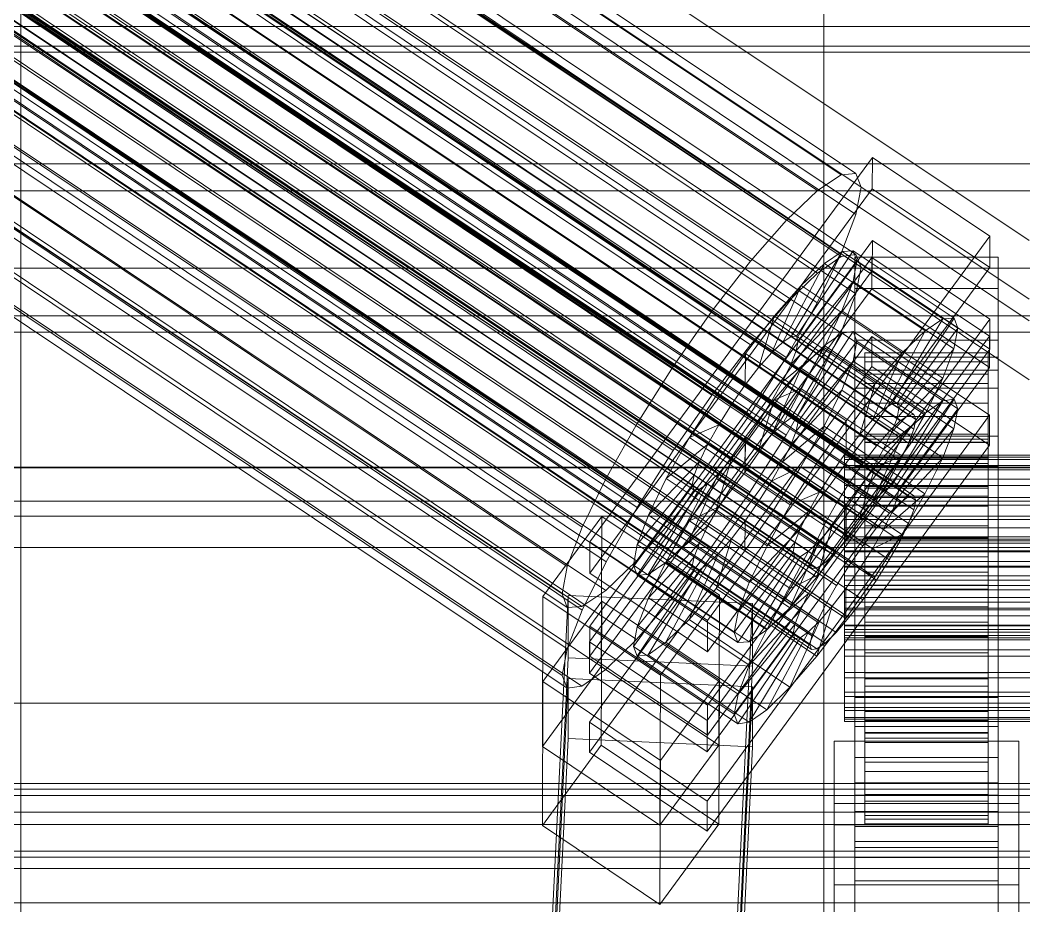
# Model space of a CAD drawing. Header units: millimetres. Extents: x -1970 to 34302, y -65268 to 6837.
# Drawn here: x -228.4 to -130.5, y -33019.7 to -32933.4 of the extents above; entities that cross this region are included whole.
import ezdxf

# ---------------------------------------------------------------- set-up
doc = ezdxf.new("R2010")
doc.units = ezdxf.units.MM
for name, color, linetype, lineweight in [('frontal_adapter-mix', 7, 'Continuous', 0), ('frontal_C01', 7, 'Continuous', 0), ('frontal_C01-mix', 7, 'Continuous', 0), ('frontal_C02', 7, 'Continuous', 0), ('frontal_mezcladora', 7, 'Continuous', 0)]:
    doc.layers.add(name, color=color, linetype=linetype, lineweight=lineweight)

msp = doc.modelspace()

# ---------------------------------------------------------------- linework, layer by layer
at = {"layer": 'frontal_adapter-mix'}
for q in [(-150, -33050), (150, -33000)]:
    msp.add_line((-150, -33000), q, dxfattribs=at)
at = {"layer": 'frontal_C01'}
for p, q in [((-331.181, -32825.398), (-146.872, -32948.396)), ((-332.629, -32825.513), (-148.32, -32948.511)), ((-334.938, -32827.06), (-150.629, -32950.058)), ((-330.692, -32826.724), (-146.383, -32949.722)), ((-355.53, -32829.248), (-141.731, -32971.926)), ((-355.017, -32829.207), (-141.218, -32971.885)), ((-331.197, -32829.4), (-146.887, -32952.398)), ((-356.348, -32829.796), (-142.549, -32972.474)), ((-354.844, -32829.677), (-141.045, -32972.355)), ((-337.95, -32829.935), (-153.641, -32952.933)), ((-357.415, -32830.815), (-143.617, -32973.493)), ((-355.022, -32830.625), (-141.224, -32973.303)), ((-358.659, -32832.235), (-144.861, -32974.912)), ((-355.541, -32831.987), (-141.742, -32974.665)), ((-332.659, -32833.244), (-148.35, -32956.242)), ((-146.196, -32976.636), (-359.995, -32833.958)), ((-356.363, -32833.67), (-142.565, -32976.348)), ((-341.461, -32833.942), (-157.152, -32956.94)), ((-361.332, -32835.869), (-147.533, -32978.547)), ((-357.434, -32835.56), (-143.635, -32978.238)), ((-362.578, -32837.836), (-148.779, -32980.514)), ((-358.68, -32837.527), (-144.881, -32980.205)), ((-334.981, -32837.994), (-150.672, -32960.992)), ((-160.922, -32961.805), (-345.231, -32838.806)), ((-363.648, -32839.725), (-149.85, -32982.403)), ((-360.017, -32839.437), (-146.218, -32982.115)), ((-361.352, -32841.161), (-147.554, -32983.839)), ((-364.471, -32841.408), (-150.672, -32984.086)), ((-364.989, -32842.77), (-151.191, -32985.448)), ((-362.596, -32842.58), (-148.798, -32985.258)), ((-365.168, -32843.718), (-151.369, -32986.396)), ((-363.664, -32843.599), (-149.865, -32986.277)), ((-338.003, -32843.326), (-153.694, -32966.324)), ((-364.995, -32844.188), (-151.196, -32986.866)), ((-364.482, -32844.148), (-150.683, -32986.825)), ((-349.002, -32844.198), (-164.693, -32967.196)), ((-341.52, -32848.877), (-157.211, -32971.875)), ((-352.519, -32849.749), (-168.21, -32972.747)), ((-345.291, -32854.269), (-160.982, -32977.267)), ((-355.541, -32855.081), (-171.232, -32978.08)), ((-349.061, -32859.134), (-164.752, -32982.132)), ((-357.863, -32859.831), (-173.554, -32982.83)), ((-359.326, -32863.675), (-175.016, -32986.674)), ((-352.572, -32863.14), (-168.263, -32986.138)), ((-359.83, -32866.352), (-175.521, -32989.35)), ((-355.584, -32866.015), (-171.275, -32989.013)), ((-357.893, -32867.563), (-173.584, -32990.561)), ((-359.341, -32867.677), (-175.032, -32990.675)), ((-130, -32954.92), (-228.298, -32889.321)), ((-228.298, -32889.321), (-228.298, -33070.972)), ((-228.298, -33076.691), (-228.298, -32895.04)), ((-228.298, -32895.04), (-130, -32960.639)), ((-425, -32934.055), (425, -32934.055)), ((-172.809, -32984.286), (-145.277, -32946.842)), ((-145.289, -32949.886), (-145.277, -32946.842)), ((-145.277, -32946.842), (-133.809, -32954.495)), ((-150.629, -32950.058), (-148.32, -32948.511)), ((-148.32, -32948.511), (-146.872, -32948.396)), ((-146.872, -32948.396), (-146.383, -32949.722)), ((-146.383, -32949.722), (-146.887, -32952.398)), ((450, -32950.066), (-450, -32950.066)), ((-145.289, -32949.886), (-172.821, -32987.329)), ((-153.641, -32952.933), (-150.629, -32950.058)), ((-133.821, -32957.539), (-145.289, -32949.886)), ((-146.887, -32952.398), (-148.35, -32956.242)), ((-157.152, -32956.94), (-153.641, -32952.933)), ((-133.809, -32954.495), (-161.341, -32991.939)), ((-133.809, -32954.495), (-133.821, -32957.539)), ((-172.847, -32994.026), (-145.315, -32956.582)), ((-153.199, -32964.273), (-148.226, -32955.995)), ((-152.686, -32964.232), (-147.143, -32955.909)), ((-148.35, -32956.242), (-150.672, -32960.992)), ((-148.226, -32955.995), (-149.953, -32957.153)), ((-147.143, -32955.909), (-148.226, -32955.995)), ((-148.226, -32955.995), (-138.396, -32962.555)), ((-147.143, -32955.909), (-137.313, -32962.469)), ((-146.777, -32956.901), (-147.143, -32955.909)), ((-147, -32959.577), (-147, -32956.533)), ((-147, -32956.533), (-133, -32956.533)), ((-147, -33002.256), (-147, -32956.533)), ((-145.327, -32959.626), (-145.315, -32956.582)), ((-145.315, -32956.582), (-133.847, -32964.235)), ((-133, -32956.533), (-133, -32959.577)), ((-133, -32956.533), (-133, -33002.256)), ((-161.353, -32994.983), (-133.821, -32957.539)), ((-160.922, -32961.805), (-157.152, -32956.94)), ((-154.017, -32964.821), (-149.953, -32957.153)), ((-152.513, -32964.702), (-146.777, -32956.901)), ((-149.953, -32957.153), (-152.207, -32959.303)), ((-149.953, -32957.153), (-140.123, -32963.713)), ((-147.155, -32958.903), (-146.777, -32956.901)), ((-146.777, -32956.901), (-136.948, -32963.461)), ((-155.085, -32965.84), (-152.207, -32959.303)), ((-152.207, -32959.303), (-154.833, -32962.3)), ((-152.692, -32965.65), (-147.155, -32958.903)), ((-152.207, -32959.303), (-142.377, -32965.863)), ((-148.249, -32961.778), (-147.155, -32958.903)), ((-147.155, -32958.903), (-137.325, -32965.463)), ((-133, -32959.577), (-147, -32959.577)), ((-147, -32959.577), (-147, -33005.299)), ((-133, -33005.299), (-133, -32959.577)), ((-145.327, -32959.626), (-172.859, -32997.07)), ((-133.859, -32967.279), (-145.327, -32959.626)), ((-150.672, -32960.992), (-153.694, -32966.324)), ((-450, -32962.241), (450, -32962.241)), ((-164.693, -32967.196), (-160.922, -32961.805)), ((-154.833, -32962.3), (-157.653, -32965.939)), ((-156.329, -32967.259), (-154.833, -32962.3)), ((-154.833, -32962.3), (-145.003, -32968.86)), ((-153.21, -32967.012), (-148.249, -32961.778)), ((-149.985, -32965.331), (-148.249, -32961.778)), ((-148.249, -32961.778), (-138.419, -32968.338)), ((-137.313, -32962.469), (-142.856, -32970.792)), ((-138.396, -32962.555), (-137.313, -32962.469)), ((-137.313, -32962.469), (-136.948, -32963.461)), ((-138.396, -32962.555), (-143.369, -32970.832)), ((-136.948, -32963.461), (-142.683, -32971.262)), ((-140.123, -32963.713), (-138.396, -32962.555)), ((-136.948, -32963.461), (-137.325, -32965.463)), ((-133.847, -32964.235), (-161.379, -33001.679)), ((-154.017, -32964.821), (-153.199, -32964.273)), ((-153.199, -32964.273), (-152.686, -32964.232)), ((-143.369, -32970.832), (-153.199, -32964.273)), ((-142.856, -32970.792), (-152.686, -32964.232)), ((-152.686, -32964.232), (-152.513, -32964.702)), ((-140.123, -32963.713), (-144.188, -32971.381)), ((-142.377, -32965.863), (-140.123, -32963.713)), ((-133.847, -32964.235), (-133.859, -32967.279)), ((-155.085, -32965.84), (-154.017, -32964.821)), ((-154.033, -32968.695), (-149.985, -32965.331)), ((-144.188, -32971.381), (-154.017, -32964.821)), ((-152.513, -32964.702), (-152.692, -32965.65)), ((-142.683, -32971.262), (-152.513, -32964.702)), ((-152.246, -32969.32), (-149.985, -32965.331)), ((-149.985, -32965.331), (-140.156, -32971.891)), ((-157.653, -32965.939), (-160.474, -32969.972)), ((-157.653, -32965.939), (-157.665, -32968.983)), ((-147.823, -32972.499), (-157.653, -32965.939)), ((-153.694, -32966.324), (-157.211, -32971.875)), ((-156.329, -32967.259), (-155.085, -32965.84)), ((-145.255, -32972.4), (-155.085, -32965.84)), ((-152.692, -32965.65), (-153.21, -32967.012)), ((-142.862, -32972.21), (-152.692, -32965.65)), ((-147, -32969.317), (-147, -32966.273)), ((-147, -32966.273), (-133, -32966.273)), ((-147, -33011.996), (-147, -32966.273)), ((-146, -32975.844), (-146, -32965.855)), ((-146, -32965.855), (-146, -32966.268)), ((-146, -32965.855), (-134, -32965.855)), ((-146, -32966.735), (-146, -32965.855)), ((-146, -32976.04), (-146, -32966.268)), ((-146, -32966.268), (-146, -32967.947)), ((-146, -32966.268), (-134, -32966.268)), ((-142.377, -32965.863), (-145.255, -32972.4)), ((-145.003, -32968.86), (-142.377, -32965.863)), ((-137.325, -32965.463), (-142.862, -32972.21)), ((-137.325, -32965.463), (-138.419, -32968.338)), ((-134, -32966.268), (-134, -32965.855)), ((-134, -32965.855), (-134, -32975.844)), ((-134, -32965.855), (-134, -32966.735)), ((-134, -32967.947), (-134, -32966.268)), ((-134, -32966.268), (-134, -32976.04)), ((-133, -32966.273), (-133, -32969.317)), ((-133, -32966.273), (-133, -33011.996)), ((-168.21, -32972.747), (-164.693, -32967.196)), ((-161.391, -33004.723), (-133.859, -32967.279)), ((-157.665, -32968.983), (-156.329, -32967.259)), ((-146.499, -32973.819), (-156.329, -32967.259)), ((-153.21, -32967.012), (-154.033, -32968.695)), ((-143.38, -32973.572), (-153.21, -32967.012)), ((-146, -32976.261), (-146, -32966.735)), ((-146, -32966.735), (-134, -32966.735)), ((-146, -32968.849), (-146, -32966.735)), ((-134, -32966.735), (-134, -32976.261)), ((-134, -32966.735), (-134, -32968.849)), ((-146, -32976.835), (-146, -32967.947)), ((-146, -32967.947), (-146, -32970.776)), ((-146, -32967.947), (-134, -32967.947)), ((-138.419, -32968.338), (-143.38, -32973.572)), ((-138.419, -32968.338), (-140.156, -32971.891)), ((-134, -32970.776), (-134, -32967.947)), ((-134, -32967.947), (-134, -32976.835)), ((-159.001, -32970.893), (-157.665, -32968.983)), ((-157.665, -32968.983), (-147.835, -32975.543)), ((-154.033, -32968.695), (-155.103, -32970.584)), ((-155.103, -32970.584), (-152.246, -32969.32)), ((-154.877, -32973.472), (-152.246, -32969.32)), ((-144.203, -32975.255), (-154.033, -32968.695)), ((-152.246, -32969.32), (-142.416, -32975.88)), ((-147.823, -32972.499), (-145.003, -32968.86)), ((-133, -32969.317), (-147, -32969.317)), ((-147, -32969.317), (-147, -33015.039)), ((-145.003, -32968.86), (-146.499, -32973.819)), ((-146, -32977.262), (-146, -32968.849)), ((-146, -32968.849), (-134, -32968.849)), ((-146, -32972.052), (-146, -32968.849)), ((-134, -32968.849), (-134, -32977.262)), ((-134, -32968.849), (-134, -32972.052)), ((-133, -33015.039), (-133, -32969.317)), ((-160.474, -32969.972), (-163.105, -32974.125)), ((-159.001, -32970.893), (-160.474, -32969.972)), ((-160.474, -32969.972), (-150.644, -32976.532)), ((-160.247, -32972.86), (-159.001, -32970.893)), ((-149.171, -32977.453), (-159.001, -32970.893)), ((-155.103, -32970.584), (-156.35, -32972.551)), ((-145.274, -32977.144), (-155.103, -32970.584)), ((-146, -32978.175), (-146, -32970.776)), ((-146, -32970.776), (-146, -32974.563)), ((-146, -32970.776), (-134, -32970.776)), ((-143.369, -32970.832), (-144.188, -32971.381)), ((-142.856, -32970.792), (-143.369, -32970.832)), ((-142.862, -32972.21), (-142.683, -32971.262)), ((-142.683, -32971.262), (-142.856, -32970.792)), ((-134, -32974.563), (-134, -32970.776)), ((-134, -32970.776), (-134, -32978.175)), ((-157.211, -32971.875), (-160.982, -32977.267)), ((-146, -32978.779), (-146, -32972.052)), ((-146, -32972.052), (-134, -32972.052)), ((-146, -32976.125), (-146, -32972.052)), ((-144.188, -32971.381), (-145.255, -32972.4)), ((-140.156, -32971.891), (-144.203, -32975.255)), ((-143.38, -32973.572), (-142.862, -32972.21)), ((-142.549, -32972.474), (-141.731, -32971.926)), ((-140.156, -32971.891), (-142.416, -32975.88)), ((-141.731, -32971.926), (-141.218, -32971.885)), ((-141.218, -32971.885), (-141.045, -32972.355)), ((-134, -32972.052), (-134, -32978.779)), ((-134, -32972.052), (-134, -32976.125)), ((-171.232, -32978.08), (-168.21, -32972.747)), ((-160.247, -32972.86), (-163.105, -32974.125)), ((-161.318, -32974.75), (-160.247, -32972.86)), ((-150.417, -32979.42), (-160.247, -32972.86)), ((-156.35, -32972.551), (-157.686, -32974.462)), ((-156.35, -32972.551), (-154.877, -32973.472)), ((-146.52, -32979.111), (-156.35, -32972.551)), ((-150.644, -32976.532), (-147.823, -32972.499)), ((-147.835, -32975.543), (-147.823, -32972.499)), ((-145.255, -32972.4), (-146.499, -32973.819)), ((-143.617, -32973.493), (-142.549, -32972.474)), ((-141.045, -32972.355), (-141.224, -32973.303)), ((-163.105, -32974.125), (-165.365, -32978.113)), ((-163.105, -32974.125), (-153.275, -32980.685)), ((-157.698, -32977.505), (-154.877, -32973.472)), ((-154.877, -32973.472), (-145.047, -32980.032)), ((-146.499, -32973.819), (-147.835, -32975.543)), ((-144.861, -32974.912), (-143.617, -32973.493)), ((-144.203, -32975.255), (-143.38, -32973.572)), ((-141.224, -32973.303), (-141.742, -32974.665)), ((-161.318, -32974.75), (-165.365, -32978.113)), ((-162.14, -32976.433), (-161.318, -32974.75)), ((-151.488, -32981.31), (-161.318, -32974.75)), ((-157.686, -32974.462), (-159.022, -32976.185)), ((-157.686, -32974.462), (-157.698, -32977.505)), ((-147.856, -32981.022), (-157.686, -32974.462)), ((-146.196, -32976.636), (-144.861, -32974.912)), ((-146, -32979.969), (-146, -32974.563)), ((-146, -32974.563), (-146, -32979.051)), ((-146, -32974.563), (-134, -32974.563)), ((-141.742, -32974.665), (-142.565, -32976.348)), ((-134, -32979.051), (-134, -32974.563)), ((-134, -32974.563), (-134, -32979.969)), ((-159.022, -32976.185), (-160.518, -32981.145)), ((-159.022, -32976.185), (-160.266, -32977.605)), ((-149.192, -32982.745), (-159.022, -32976.185)), ((-147.835, -32975.543), (-149.171, -32977.453)), ((-148, -32976.261), (-148, -32975.844)), ((-148, -32975.844), (-148, -32976.04)), ((-148, -32975.844), (148, -32975.844)), ((-148, -32976.04), (-148, -32976.835)), ((-148, -32976.04), (148, -32976.04)), ((-146, -32976.04), (-146, -32975.844)), ((-134, -32975.844), (-146, -32975.844)), ((-146, -32975.844), (-146, -32976.261)), ((-146, -32976.835), (-146, -32976.04)), ((-134, -32976.04), (-146, -32976.04)), ((-146, -32980.709), (-146, -32976.125)), ((-146, -32976.125), (-134, -32976.125)), ((-146, -32980.793), (-146, -32976.125)), ((-145.274, -32977.144), (-144.203, -32975.255)), ((-142.416, -32975.88), (-145.274, -32977.144)), ((-142.416, -32975.88), (-145.047, -32980.032)), ((-134, -32975.844), (-134, -32976.04)), ((-134, -32976.261), (-134, -32975.844)), ((-134, -32976.04), (-134, -32976.835)), ((-134, -32976.125), (-134, -32980.709)), ((-134, -32976.125), (-134, -32980.793)), ((-162.14, -32976.433), (-167.102, -32981.667)), ((-162.659, -32977.795), (-162.14, -32976.433)), ((-152.311, -32982.993), (-162.14, -32976.433)), ((-153.275, -32980.685), (-150.644, -32976.532)), ((-150.644, -32976.532), (-149.171, -32977.453)), ((-148, -32977.262), (-148, -32976.261)), ((-148, -32976.261), (148, -32976.261)), ((-148, -32976.835), (-148, -32978.175)), ((-148, -32976.835), (148, -32976.835)), ((-147.533, -32978.547), (-146.196, -32976.636)), ((-146.52, -32979.111), (-145.274, -32977.144)), ((-134, -32976.261), (-146, -32976.261)), ((-146, -32976.261), (-146, -32977.262)), ((-146, -32978.175), (-146, -32976.835)), ((-134, -32976.835), (-146, -32976.835)), ((-142.565, -32976.348), (-143.635, -32978.238)), ((-134, -32977.262), (-134, -32976.261)), ((-134, -32976.835), (-134, -32978.175)), ((-173.554, -32982.83), (-171.232, -32978.08)), ((-162.659, -32977.795), (-168.196, -32984.542)), ((-165.365, -32978.113), (-167.102, -32981.667)), ((-165.365, -32978.113), (-155.535, -32984.673)), ((-160.982, -32977.267), (-164.752, -32982.132)), ((-160.266, -32977.605), (-163.144, -32984.141)), ((-162.837, -32978.743), (-162.659, -32977.795)), ((-152.829, -32984.355), (-162.659, -32977.795)), ((-160.266, -32977.605), (-161.333, -32978.624)), ((-160.518, -32981.145), (-157.698, -32977.505)), ((-150.436, -32984.165), (-160.266, -32977.605)), ((-157.698, -32977.505), (-147.868, -32984.065)), ((-149.171, -32977.453), (-150.417, -32979.42)), ((-148, -32978.779), (-148, -32977.262)), ((-148, -32977.262), (148, -32977.262)), ((-148, -32978.175), (-148, -32979.969)), ((-148, -32978.175), (148, -32978.175)), ((-134, -32977.262), (-146, -32977.262)), ((-146, -32977.262), (-146, -32978.779)), ((-146, -32979.969), (-146, -32978.175)), ((-134, -32978.175), (-146, -32978.175)), ((-134, -32978.779), (-134, -32977.262)), ((-134, -32978.175), (-134, -32979.969)), ((-162.837, -32978.743), (-168.573, -32986.544)), ((-161.333, -32978.624), (-165.397, -32986.292)), ((-162.664, -32979.213), (-162.837, -32978.743)), ((-153.008, -32985.303), (-162.837, -32978.743)), ((-161.333, -32978.624), (-162.151, -32979.172)), ((-151.503, -32985.184), (-161.333, -32978.624)), ((-148.779, -32980.514), (-147.533, -32978.547)), ((-148, -32980.709), (-148, -32978.779)), ((-148, -32978.779), (148, -32978.779)), ((-147.856, -32981.022), (-146.52, -32979.111)), ((-145.047, -32980.032), (-146.52, -32979.111)), ((-134, -32978.779), (-146, -32978.779)), ((-146, -32978.779), (-146, -32980.709)), ((-146, -32979.051), (-146, -32982.094)), ((-134, -32979.051), (-146, -32979.051)), ((-146, -32979.051), (-146, -32983.932)), ((-143.635, -32978.238), (-144.881, -32980.205)), ((-134, -32980.709), (-134, -32978.779)), ((-134, -32982.094), (-134, -32979.051)), ((-134, -32983.932), (-134, -32979.051)), ((-162.664, -32979.213), (-168.208, -32987.536)), ((-162.151, -32979.172), (-167.125, -32987.45)), ((-162.151, -32979.172), (-162.664, -32979.213)), ((-152.835, -32985.773), (-162.664, -32979.213)), ((-152.321, -32985.732), (-162.151, -32979.172)), ((-153.275, -32980.685), (-150.417, -32979.42)), ((-150.417, -32979.42), (-151.488, -32981.31)), ((-148, -32979.969), (-148, -32982.094)), ((-148, -32979.969), (148, -32979.969)), ((-145.047, -32980.032), (-147.868, -32984.065)), ((-146, -32982.094), (-146, -32979.969)), ((-134, -32979.969), (-146, -32979.969)), ((-134, -32979.969), (-134, -32982.094)), ((-155.535, -32984.673), (-153.275, -32980.685)), ((-149.85, -32982.403), (-148.779, -32980.514)), ((-149.192, -32982.745), (-147.856, -32981.022)), ((-148, -32982.92), (-148, -32980.709)), ((-148, -32980.709), (148, -32980.709)), ((-147.868, -32984.065), (-147.856, -32981.022)), ((-144.881, -32980.205), (-146.218, -32982.115)), ((-134, -32980.709), (-146, -32980.709)), ((-146, -32980.709), (-146, -32982.92)), ((-146, -32982.92), (-146, -32980.793)), ((-146, -32980.793), (-134, -32980.793)), ((-146, -32985.736), (-146, -32980.793)), ((-134, -32982.92), (-134, -32980.709)), ((-134, -32980.793), (-134, -32982.92)), ((-134, -32980.793), (-134, -32985.736)), ((-177.394, -32989.613), (-171.658, -32981.812)), ((-171.715, -32996.422), (-171.658, -32981.812)), ((-171.658, -32981.812), (-160.19, -32989.466)), ((-167.102, -32981.667), (-168.196, -32984.542)), ((-167.102, -32981.667), (-157.272, -32988.226)), ((-163.144, -32984.141), (-160.518, -32981.145)), ((-160.518, -32981.145), (-150.688, -32987.704)), ((-155.535, -32984.673), (-151.488, -32981.31)), ((-151.488, -32981.31), (-152.311, -32982.993)), ((-148, -32982.094), (-148, -32984.407)), ((148, -32982.094), (-148, -32982.094)), ((-146, -32982.094), (-134, -32982.094)), ((-146, -32984.407), (-146, -32982.094)), ((-134, -32982.094), (-134, -32984.407)), ((-175.016, -32986.674), (-173.554, -32982.83)), ((-164.752, -32982.132), (-168.263, -32986.138)), ((-157.272, -32988.226), (-152.311, -32982.993)), ((-152.311, -32982.993), (-152.829, -32984.355)), ((-150.688, -32987.704), (-149.192, -32982.745)), ((-150.672, -32984.086), (-149.85, -32982.403)), ((-150.436, -32984.165), (-149.192, -32982.745)), ((-148, -32985.261), (-148, -32982.92)), ((-148, -32982.92), (148, -32982.92)), ((-146.218, -32982.115), (-147.554, -32983.839)), ((-134, -32982.92), (-146, -32982.92)), ((-146, -32982.92), (-146, -32985.261)), ((-134, -32985.261), (-134, -32982.92)), ((-147.554, -32983.839), (-148.798, -32985.258)), ((-146, -32984.407), (-146, -32983.932)), ((-146, -32983.932), (-146, -32988.875)), ((-146, -32983.932), (-134, -32983.932)), ((-134, -32988.875), (-134, -32983.932)), ((-134, -32983.932), (-134, -32984.407)), ((-172.809, -32984.286), (-172.821, -32987.329)), ((-161.341, -32991.939), (-172.809, -32984.286)), ((-168.196, -32984.542), (-168.573, -32986.544)), ((-168.196, -32984.542), (-158.366, -32991.102)), ((-165.397, -32986.292), (-163.144, -32984.141)), ((-163.144, -32984.141), (-153.314, -32990.701)), ((-158.366, -32991.102), (-152.829, -32984.355)), ((-157.272, -32988.226), (-155.535, -32984.673)), ((-153.314, -32990.701), (-150.436, -32984.165)), ((-152.829, -32984.355), (-153.008, -32985.303)), ((-151.503, -32985.184), (-150.436, -32984.165)), ((-151.191, -32985.448), (-150.672, -32984.086)), ((-147.868, -32984.065), (-150.688, -32987.704)), ((-148, -32984.407), (-148, -32986.748)), ((-148, -32984.407), (148, -32984.407)), ((-146, -32986.748), (-146, -32984.407)), ((-134, -32984.407), (-146, -32984.407)), ((-134, -32984.407), (-134, -32986.748)), ((-158.743, -32993.104), (-153.008, -32985.303)), ((-158.378, -32994.095), (-152.835, -32985.773)), ((-157.295, -32994.01), (-152.321, -32985.732)), ((-155.567, -32992.852), (-151.503, -32985.184)), ((-153.008, -32985.303), (-152.835, -32985.773)), ((-152.835, -32985.773), (-152.321, -32985.732)), ((-152.321, -32985.732), (-151.503, -32985.184)), ((-151.369, -32986.396), (-151.191, -32985.448)), ((-148.798, -32985.258), (-149.865, -32986.277)), ((-148, -32987.573), (-148, -32985.261)), ((-148, -32985.261), (148, -32985.261)), ((-146, -32985.261), (-146, -32985.736)), ((-134, -32985.261), (-146, -32985.261)), ((-146, -32985.261), (-146, -32987.573)), ((-146, -32985.736), (-134, -32985.736)), ((-146, -32990.617), (-146, -32985.736)), ((-134, -32985.736), (-134, -32985.261)), ((-134, -32987.573), (-134, -32985.261)), ((-134, -32985.736), (-134, -32990.617)), ((-175.521, -32989.35), (-175.016, -32986.674)), ((-168.263, -32986.138), (-171.275, -32989.013)), ((-168.573, -32986.544), (-168.208, -32987.536)), ((-168.573, -32986.544), (-158.743, -32993.104)), ((-167.125, -32987.45), (-165.397, -32986.292)), ((-165.397, -32986.292), (-155.567, -32992.852)), ((-151.196, -32986.866), (-151.369, -32986.396)), ((-150.683, -32986.825), (-151.196, -32986.866)), ((-149.865, -32986.277), (-150.683, -32986.825)), ((-148, -32986.748), (-148, -32988.959)), ((-148, -32986.748), (148, -32986.748)), ((-146, -32988.959), (-146, -32986.748)), ((-146, -32986.748), (-146, -32988.875)), ((-134, -32986.748), (-146, -32986.748)), ((-134, -32988.875), (-134, -32986.748)), ((-134, -32986.748), (-134, -32988.959)), ((-172.821, -32987.329), (-161.353, -32994.983)), ((-168.208, -32987.536), (-167.125, -32987.45)), ((-168.208, -32987.536), (-158.378, -32994.095)), ((-167.125, -32987.45), (-157.295, -32994.01)), ((-150.688, -32987.704), (-153.314, -32990.701)), ((-148, -32989.699), (-148, -32987.573)), ((-148, -32987.573), (148, -32987.573)), ((-146, -32987.573), (-146, -32990.617)), ((-134, -32987.573), (-146, -32987.573)), ((-146, -32987.573), (-146, -32989.699)), ((-134, -32990.617), (-134, -32987.573)), ((-134, -32989.699), (-134, -32987.573)), ((-158.366, -32991.102), (-157.272, -32988.226)), ((-146, -32988.875), (-146, -32993.542)), ((-146, -32988.875), (-134, -32988.875)), ((-134, -32993.542), (-134, -32988.875)), ((-177.811, -33048.646), (-174.943, -32989.504)), ((-177.394, -32989.613), (-177.451, -33004.223)), ((-165.926, -32997.266), (-177.394, -32989.613)), ((-175.032, -32990.675), (-175.521, -32989.35)), ((-174.943, -32995.593), (-174.943, -32989.504)), ((-174.943, -32989.504), (-156.962, -32990.295)), ((-171.275, -32989.013), (-173.584, -32990.561)), ((-160.19, -32989.466), (-165.926, -32997.266)), ((-160.19, -32989.466), (-160.247, -33004.076)), ((-148, -32988.959), (-148, -32990.888)), ((-148, -32988.959), (148, -32988.959)), ((-148, -32991.493), (-148, -32989.699)), ((-148, -32989.699), (148, -32989.699)), ((-146, -32990.888), (-146, -32988.959)), ((-146, -32988.959), (-146, -32993.542)), ((-134, -32988.959), (-146, -32988.959)), ((-146, -32989.699), (-146, -32995.104)), ((-134, -32989.699), (-146, -32989.699)), ((-146, -32989.699), (-146, -32991.493)), ((-134, -32993.542), (-134, -32988.959)), ((-134, -32988.959), (-134, -32990.888)), ((-134, -32995.104), (-134, -32989.699)), ((-134, -32991.493), (-134, -32989.699)), ((-173.584, -32990.561), (-175.032, -32990.675)), ((-156.962, -32990.295), (-159.83, -33049.437)), ((-156.962, -32990.295), (-156.962, -32996.384)), ((-153.314, -32990.701), (-155.567, -32992.852)), ((-148, -32990.888), (-148, -32992.406)), ((-148, -32990.888), (148, -32990.888)), ((-146, -32990.617), (-134, -32990.617)), ((-146, -32995.104), (-146, -32990.617)), ((-146, -32992.406), (-146, -32990.888)), ((-146, -32990.888), (-146, -32997.616)), ((-134, -32990.888), (-146, -32990.888)), ((-134, -32990.617), (-134, -32995.104)), ((-134, -32997.616), (-134, -32990.888)), ((-134, -32990.888), (-134, -32992.406)), ((-158.743, -32993.104), (-158.366, -32991.102)), ((-148, -32992.833), (-148, -32991.493)), ((-148, -32991.493), (148, -32991.493)), ((-146, -32991.493), (-146, -32998.891)), ((-134, -32991.493), (-146, -32991.493)), ((-146, -32991.493), (-146, -32992.833)), ((-134, -32998.891), (-134, -32991.493)), ((-134, -32992.833), (-134, -32991.493)), ((-161.353, -32994.983), (-161.341, -32991.939)), ((-155.567, -32992.852), (-157.295, -32994.01)), ((-148, -32992.406), (-148, -32993.407)), ((-148, -32992.406), (148, -32992.406)), ((-148, -32993.628), (-148, -32992.833)), ((-148, -32992.833), (148, -32992.833)), ((-146, -32993.407), (-146, -32992.406)), ((-146, -32992.406), (-146, -33000.819)), ((-134, -32992.406), (-146, -32992.406)), ((-146, -32992.833), (-146, -33001.721)), ((-134, -32992.833), (-146, -32992.833)), ((-146, -32992.833), (-146, -32993.628)), ((-134, -33000.819), (-134, -32992.406)), ((-134, -32992.406), (-134, -32993.407)), ((-134, -33001.721), (-134, -32992.833)), ((-134, -32993.628), (-134, -32992.833)), ((-158.378, -32994.095), (-158.743, -32993.104)), ((-148, -32993.407), (-148, -32993.824)), ((-148, -32993.407), (148, -32993.407)), ((-148, -32993.824), (-148, -32993.628)), ((-148, -32993.628), (148, -32993.628)), ((-148, -32993.824), (148, -32993.824)), ((-146, -32993.824), (-146, -32993.407)), ((-146, -32993.407), (-146, -33002.932)), ((-134, -32993.407), (-146, -32993.407)), ((-146, -32993.542), (-146, -32997.616)), ((-146, -32993.542), (-134, -32993.542)), ((-146, -32993.628), (-146, -33003.399)), ((-134, -32993.628), (-146, -32993.628)), ((-146, -32993.628), (-146, -32993.824)), ((-146, -32993.824), (-146, -33003.812)), ((-134, -32993.824), (-146, -32993.824)), ((-134, -33002.932), (-134, -32993.407)), ((-134, -32993.407), (-134, -32993.824)), ((-134, -32997.616), (-134, -32993.542)), ((-134, -33003.399), (-134, -32993.628)), ((-134, -32993.824), (-134, -32993.628)), ((-134, -33003.812), (-134, -32993.824)), ((-172.847, -32994.026), (-172.859, -32997.07)), ((-161.379, -33001.679), (-172.847, -32994.026)), ((-157.295, -32994.01), (-158.378, -32994.095)), ((-177.811, -33054.735), (-174.943, -32995.593)), ((-156.962, -32996.384), (-174.943, -32995.593)), ((-146, -32995.104), (-134, -32995.104)), ((-146, -32998.891), (-146, -32995.104)), ((-134, -32995.104), (-134, -32998.891)), ((-171.715, -32996.422), (-177.451, -33004.223)), ((-160.247, -33004.076), (-171.715, -32996.422)), ((-159.83, -33055.526), (-156.962, -32996.384)), ((-172.859, -32997.07), (-161.391, -33004.723)), ((-165.983, -33011.876), (-165.926, -32997.266)), ((-146, -32997.616), (-146, -33000.819)), ((-146, -32997.616), (-134, -32997.616)), ((-134, -33000.819), (-134, -32997.616)), ((-147, -33014.047), (-147, -32999.437)), ((-147, -32999.437), (-133, -32999.437)), ((-147, -33008.963), (-147, -32999.437)), ((-146, -32998.891), (-134, -32998.891)), ((-146, -33001.721), (-146, -32998.891)), ((-134, -32998.891), (-134, -33001.721)), ((-133, -32999.437), (-133, -33014.047)), ((-133, -32999.437), (-133, -33008.963)), ((-146, -33000.819), (-146, -33002.932)), ((-146, -33000.819), (-134, -33000.819)), ((-134, -33002.932), (-134, -33000.819)), ((-161.391, -33004.723), (-161.379, -33001.679)), ((-133, -33002.256), (-147, -33002.256)), ((-147, -33002.256), (-147, -33005.299)), ((-146, -33001.721), (-134, -33001.721)), ((-146, -33003.399), (-146, -33001.721)), ((-134, -33001.721), (-134, -33003.399)), ((-133, -33005.299), (-133, -33002.256)), ((-146, -33002.932), (-146, -33003.812)), ((-146, -33002.932), (-134, -33002.932)), ((-146, -33003.399), (-134, -33003.399)), ((-146, -33003.812), (-146, -33003.399)), ((-134, -33003.812), (-134, -33002.932)), ((-134, -33003.399), (-134, -33003.812)), ((-177.451, -33004.223), (-165.983, -33011.876)), ((-165.983, -33011.876), (-160.247, -33004.076)), ((-149, -33009.786), (-149, -33003.699)), ((-149, -33003.699), (-131, -33003.699)), ((-149, -33049.04), (-149, -33003.699)), ((-146, -33003.812), (-134, -33003.812)), ((-131, -33003.699), (-131, -33009.786)), ((-131, -33003.699), (-131, -33049.04)), ((-147, -33005.299), (-133, -33005.299)), ((-311.15, -33007.822), (311.15, -33007.822)), ((-311.15, -33008.375), (311.15, -33008.375)), ((-311.15, -33008.999), (311.15, -33008.999)), ((-133, -33008.963), (-147, -33008.963)), ((-147, -33008.963), (-147, -33023.573)), ((-133, -33023.573), (-133, -33008.963)), ((-131, -33009.786), (-149, -33009.786)), ((-149, -33055.128), (-149, -33009.786)), ((-131, -33055.128), (-131, -33009.786)), ((-311.15, -33010.618), (311.15, -33010.618)), ((-311.15, -33011.824), (311.15, -33011.824)), ((-133, -33011.996), (-147, -33011.996)), ((-147, -33011.996), (-147, -33015.039)), ((-133, -33015.039), (-133, -33011.996)), ((-133, -33014.047), (-147, -33014.047)), ((-147, -33014.047), (-147, -33023.573)), ((-133, -33023.573), (-133, -33014.047)), ((-311.15, -33014.401), (311.15, -33014.401)), ((-147, -33015.039), (-133, -33015.039)), ((-311.15, -33016.106), (311.15, -33016.106)), ((-311.15, -33019.464), (311.15, -33019.464))]:
    msp.add_line(p, q, dxfattribs=at)
at = {"layer": 'frontal_C01-mix'}
for p in [(-150, -32744.944), (150, -33000)]:
    msp.add_line(p, (-150, -33000), dxfattribs=at)
at = {"layer": 'frontal_C02'}
for p, q in [((-332.629, -32832.989), (-148.32, -32956.473)), ((-331.181, -32832.792), (-146.872, -32956.276)), ((-330.692, -32834.035), (-146.383, -32957.519)), ((-334.938, -32834.613), (-150.629, -32958.097)), ((-356.348, -32837.206), (-142.549, -32980.447)), ((-355.53, -32836.63), (-141.731, -32979.872)), ((-355.017, -32836.56), (-141.218, -32979.802)), ((-354.844, -32837.001), (-141.045, -32980.242)), ((-331.197, -32836.635), (-146.887, -32960.119)), ((-355.022, -32837.922), (-141.224, -32981.163)), ((-337.95, -32837.553), (-153.641, -32961.037)), ((-357.415, -32838.247), (-143.617, -32981.489)), ((-358.659, -32839.685), (-144.861, -32982.926)), ((-355.541, -32839.261), (-141.742, -32982.502)), ((-356.363, -32840.925), (-142.565, -32984.167)), ((-332.659, -32840.412), (-148.35, -32963.896)), ((-146.196, -32984.661), (-359.995, -32841.419)), ((-341.461, -32841.609), (-157.152, -32965.093)), ((-357.434, -32842.803), (-143.635, -32986.045)), ((-361.332, -32843.333), (-147.533, -32986.575)), ((-358.68, -32844.766), (-144.881, -32988.007)), ((-362.578, -32845.296), (-148.779, -32988.537)), ((-334.981, -32845.111), (-150.672, -32968.595)), ((-360.017, -32846.68), (-146.218, -32989.921)), ((-160.922, -32969.989), (-345.231, -32846.505)), ((-363.648, -32847.174), (-149.85, -32990.415)), ((-364.471, -32848.839), (-150.672, -32992.08)), ((-361.352, -32848.415), (-147.554, -32991.656)), ((-362.596, -32849.852), (-148.798, -32993.093)), ((-364.989, -32850.177), (-151.191, -32993.419)), ((-363.664, -32850.894), (-149.865, -32994.135)), ((-338.003, -32850.411), (-153.694, -32973.895)), ((-365.168, -32851.098), (-151.369, -32994.34)), ((-364.995, -32851.539), (-151.196, -32994.78)), ((-364.482, -32851.469), (-150.683, -32994.711)), ((-349.002, -32851.906), (-164.693, -32975.39)), ((-341.52, -32855.95), (-157.211, -32979.434)), ((-352.519, -32857.446), (-168.21, -32980.93)), ((-345.291, -32861.352), (-160.982, -32984.836)), ((-355.541, -32862.746), (-171.232, -32986.23)), ((-349.061, -32866.248), (-164.752, -32989.732)), ((-357.863, -32867.444), (-173.554, -32990.928)), ((-352.572, -32870.304), (-168.263, -32993.788)), ((-359.326, -32871.222), (-175.016, -32994.706)), ((-355.584, -32873.244), (-171.275, -32996.728)), ((-359.83, -32873.821), (-175.521, -32997.305)), ((-359.341, -32875.065), (-175.032, -32998.549)), ((-357.893, -32874.868), (-173.584, -32998.352)), ((-130, -32962.739), (-228.298, -32896.881)), ((-228.298, -32896.881), (-228.298, -33027.666)), ((-228.298, -33033.407), (-228.298, -32902.622)), ((-228.298, -32902.622), (-130, -32968.48)), ((425, -32935.971), (-425, -32935.971)), ((300, -32936.569), (-300, -32936.569)), ((-425, -32947.447), (425, -32947.447)), ((-172.809, -32992.501), (-145.277, -32954.908)), ((-145.289, -32957.831), (-145.277, -32954.908)), ((-145.277, -32954.908), (-133.809, -32962.591)), ((-150.629, -32958.097), (-148.32, -32956.473)), ((-148.32, -32956.473), (-146.872, -32956.276)), ((-146.872, -32956.276), (-146.383, -32957.519)), ((300, -32957.599), (-300, -32957.599)), ((-146.383, -32957.519), (-146.887, -32960.119)), ((-145.289, -32957.831), (-172.821, -32995.424)), ((-153.641, -32961.037), (-150.629, -32958.097)), ((-133.821, -32965.514), (-145.289, -32957.831)), ((-146.887, -32960.119), (-148.35, -32963.896)), ((-157.152, -32965.093), (-153.641, -32961.037)), ((-133.809, -32962.591), (-161.341, -33000.184)), ((-133.809, -32962.591), (-133.821, -32965.514)), ((300, -32963.86), (-300, -32963.86)), ((-172.847, -33001.853), (-145.315, -32964.26)), ((-153.199, -32972.188), (-148.226, -32963.944)), ((-152.686, -32972.118), (-147.143, -32963.797)), ((-148.35, -32963.896), (-150.672, -32968.595)), ((-148.226, -32963.944), (-149.953, -32965.159)), ((-147.143, -32963.797), (-148.226, -32963.944)), ((-148.226, -32963.944), (-138.396, -32970.53)), ((-147.143, -32963.797), (-137.313, -32970.383)), ((-146.777, -32964.727), (-147.143, -32963.797)), ((-145.327, -32967.183), (-145.315, -32964.26)), ((-145.315, -32964.26), (-133.847, -32971.944)), ((-160.922, -32969.989), (-157.152, -32965.093)), ((-154.017, -32972.763), (-149.953, -32965.159)), ((-152.513, -32972.559), (-146.777, -32964.727)), ((-149.953, -32965.159), (-152.207, -32967.358)), ((-149.953, -32965.159), (-140.123, -32971.745)), ((-147.155, -32966.671), (-146.777, -32964.727)), ((-147, -32967.561), (-147, -32964.638)), ((-147, -32964.638), (-133, -32964.638)), ((-147, -33010.542), (-147, -32964.638)), ((-146.777, -32964.727), (-136.948, -32971.313)), ((-133, -32964.638), (-133, -32967.561)), ((-133, -32964.638), (-133, -33010.542)), ((-161.353, -33003.107), (-133.821, -32965.514)), ((-145.327, -32967.183), (-172.859, -33004.776)), ((-155.085, -32973.805), (-152.207, -32967.358)), ((-152.207, -32967.358), (-154.833, -32970.392)), ((-152.692, -32973.48), (-147.155, -32966.671)), ((-152.207, -32967.358), (-142.377, -32973.944)), ((-148.249, -32969.497), (-147.155, -32966.671)), ((-147.155, -32966.671), (-137.325, -32973.257)), ((-133.859, -32974.867), (-145.327, -32967.183)), ((-133, -32967.561), (-147, -32967.561)), ((-147, -32967.561), (-147, -33013.465)), ((-133, -33013.465), (-133, -32967.561)), ((-150.672, -32968.595), (-153.694, -32973.895)), ((-164.693, -32975.39), (-160.922, -32969.989)), ((-153.21, -32974.818), (-148.249, -32969.497)), ((-149.985, -32973.012), (-148.249, -32969.497)), ((-148.249, -32969.497), (-138.419, -32976.083)), ((-154.833, -32970.392), (-157.653, -32974.055)), ((-156.329, -32975.243), (-154.833, -32970.392)), ((-154.833, -32970.392), (-145.003, -32976.978)), ((-138.396, -32970.53), (-143.369, -32978.774)), ((-137.313, -32970.383), (-142.856, -32978.704)), ((-136.948, -32971.313), (-142.683, -32979.145)), ((-140.123, -32971.745), (-138.396, -32970.53)), ((-138.396, -32970.53), (-137.313, -32970.383)), ((-136.948, -32971.313), (-137.325, -32973.257)), ((-137.313, -32970.383), (-136.948, -32971.313)), ((-133.847, -32971.944), (-161.379, -33009.537)), ((-154.017, -32972.763), (-153.199, -32972.188)), ((-153.199, -32972.188), (-152.686, -32972.118)), ((-143.369, -32978.774), (-153.199, -32972.188)), ((-142.856, -32978.704), (-152.686, -32972.118)), ((-152.686, -32972.118), (-152.513, -32972.559)), ((-140.123, -32971.745), (-144.188, -32979.349)), ((-142.377, -32973.944), (-140.123, -32971.745)), ((-133.847, -32971.944), (-133.859, -32974.867)), ((-155.085, -32973.805), (-154.017, -32972.763)), ((-154.033, -32976.483), (-149.985, -32973.012)), ((-144.188, -32979.349), (-154.017, -32972.763)), ((-152.513, -32972.559), (-152.692, -32973.48)), ((-142.683, -32979.145), (-152.513, -32972.559)), ((-152.246, -32976.976), (-149.985, -32973.012)), ((-149.985, -32973.012), (-140.156, -32979.598)), ((-137.325, -32973.257), (-142.862, -32980.066)), ((-137.325, -32973.257), (-138.419, -32976.083)), ((-157.653, -32974.055), (-160.474, -32978.095)), ((-157.653, -32974.055), (-157.665, -32976.977)), ((-147.823, -32980.64), (-157.653, -32974.055)), ((-153.694, -32973.895), (-157.211, -32979.434)), ((-156.329, -32975.243), (-155.085, -32973.805)), ((-145.255, -32980.391), (-155.085, -32973.805)), ((-152.692, -32973.48), (-153.21, -32974.818)), ((-142.862, -32980.066), (-152.692, -32973.48)), ((-147, -32976.913), (-147, -32973.991)), ((-147, -32973.991), (-133, -32973.991)), ((-147, -33019.895), (-147, -32973.991)), ((-146, -32983.777), (-146, -32973.783)), ((-146, -32973.783), (-146, -32974.259)), ((-146, -32973.783), (-134, -32973.783)), ((-146, -32974.601), (-146, -32973.783)), ((-146, -32984.002), (-146, -32974.259)), ((-146, -32974.259), (-146, -32975.996)), ((-146, -32974.259), (-134, -32974.259)), ((-142.377, -32973.944), (-145.255, -32980.391)), ((-145.003, -32976.978), (-142.377, -32973.944)), ((-134, -32974.259), (-134, -32973.783)), ((-134, -32973.783), (-134, -32983.777)), ((-134, -32973.783), (-134, -32974.601)), ((-134, -32975.996), (-134, -32974.259)), ((-134, -32974.259), (-134, -32984.002)), ((-133, -32973.991), (-133, -32976.913)), ((-133, -32973.991), (-133, -33019.895)), ((-161.391, -33012.459), (-133.859, -32974.867)), ((-157.665, -32976.977), (-156.329, -32975.243)), ((-146.499, -32981.828), (-156.329, -32975.243)), ((-153.21, -32974.818), (-154.033, -32976.483)), ((-143.38, -32981.404), (-153.21, -32974.818)), ((-146, -32984.164), (-146, -32974.601)), ((-146, -32974.601), (-134, -32974.601)), ((-146, -32976.657), (-146, -32974.601)), ((-134, -32974.601), (-134, -32984.164)), ((-134, -32974.601), (-134, -32976.657)), ((-168.21, -32980.93), (-164.693, -32975.39)), ((-146, -32984.825), (-146, -32975.996)), ((-146, -32975.996), (-146, -32978.877)), ((-146, -32975.996), (-134, -32975.996)), ((-138.419, -32976.083), (-143.38, -32981.404)), ((-138.419, -32976.083), (-140.156, -32979.598)), ((-134, -32978.877), (-134, -32975.996)), ((-134, -32975.996), (-134, -32984.825)), ((300, -32977.08), (-300, -32977.08)), ((250, -32976.99), (-250, -32976.99)), ((-159.001, -32978.891), (-157.665, -32976.977)), ((-157.665, -32976.977), (-147.835, -32983.563)), ((-154.033, -32976.483), (-155.103, -32978.361)), ((-155.103, -32978.361), (-152.246, -32976.976)), ((-154.877, -32981.12), (-152.246, -32976.976)), ((-144.203, -32983.069), (-154.033, -32976.483)), ((-152.246, -32976.976), (-142.416, -32983.562)), ((-147.823, -32980.64), (-145.003, -32976.978)), ((-133, -32976.913), (-147, -32976.913)), ((-147, -32976.913), (-147, -33022.817)), ((-145.003, -32976.978), (-146.499, -32981.828)), ((-146, -32985.138), (-146, -32976.657)), ((-146, -32976.657), (-134, -32976.657)), ((-146, -32979.812), (-146, -32976.657)), ((-134, -32976.657), (-134, -32985.138)), ((-134, -32976.657), (-134, -32979.812)), ((-133, -33022.817), (-133, -32976.913)), ((-160.474, -32978.095), (-163.105, -32982.239)), ((-159.001, -32978.891), (-160.474, -32978.095)), ((-160.474, -32978.095), (-150.644, -32984.681)), ((-160.247, -32980.854), (-159.001, -32978.891)), ((-149.171, -32985.477), (-159.001, -32978.891)), ((-155.103, -32978.361), (-156.35, -32980.324)), ((-145.274, -32984.947), (-155.103, -32978.361)), ((-146, -32986.19), (-146, -32978.877)), ((-146, -32978.877), (-146, -32982.705)), ((-146, -32978.877), (-134, -32978.877)), ((-143.369, -32978.774), (-144.188, -32979.349)), ((-142.856, -32978.704), (-143.369, -32978.774)), ((-142.862, -32980.066), (-142.683, -32979.145)), ((-142.683, -32979.145), (-142.856, -32978.704)), ((-134, -32982.705), (-134, -32978.877)), ((-134, -32978.877), (-134, -32986.19)), ((-157.211, -32979.434), (-160.982, -32984.836)), ((-146, -32986.633), (-146, -32979.812)), ((-146, -32979.812), (-134, -32979.812)), ((-146, -32983.85), (-146, -32979.812)), ((-144.188, -32979.349), (-145.255, -32980.391)), ((-140.156, -32979.598), (-144.203, -32983.069)), ((-143.38, -32981.404), (-142.862, -32980.066)), ((-142.549, -32980.447), (-141.731, -32979.872)), ((-140.156, -32979.598), (-142.416, -32983.562)), ((-141.731, -32979.872), (-141.218, -32979.802)), ((-141.218, -32979.802), (-141.045, -32980.242)), ((-134, -32979.812), (-134, -32986.633)), ((-134, -32979.812), (-134, -32983.85)), ((300, -32980.321), (-300, -32980.321)), ((-171.232, -32986.23), (-168.21, -32980.93)), ((-160.247, -32980.854), (-163.105, -32982.239)), ((-161.318, -32982.732), (-160.247, -32980.854)), ((-150.417, -32987.44), (-160.247, -32980.854)), ((-156.35, -32980.324), (-157.686, -32982.238)), ((-156.35, -32980.324), (-154.877, -32981.12)), ((-146.52, -32986.91), (-156.35, -32980.324)), ((-150.644, -32984.681), (-147.823, -32980.64)), ((-147.835, -32983.563), (-147.823, -32980.64)), ((-145.255, -32980.391), (-146.499, -32981.828)), ((-143.617, -32981.489), (-142.549, -32980.447)), ((-141.045, -32980.242), (-141.224, -32981.163)), ((-250, -32981.769), (250, -32981.769)), ((-157.698, -32985.161), (-154.877, -32981.12)), ((-154.877, -32981.12), (-145.047, -32987.706)), ((-146.499, -32981.828), (-147.835, -32983.563)), ((-144.861, -32982.926), (-143.617, -32981.489)), ((-144.203, -32983.069), (-143.38, -32981.404)), ((-141.224, -32981.163), (-141.742, -32982.502)), ((-163.105, -32982.239), (-165.365, -32986.203)), ((-161.318, -32982.732), (-165.365, -32986.203)), ((-163.105, -32982.239), (-153.275, -32988.825)), ((-162.14, -32984.397), (-161.318, -32982.732)), ((-151.488, -32989.318), (-161.318, -32982.732)), ((-157.686, -32982.238), (-159.022, -32983.973)), ((-157.686, -32982.238), (-157.698, -32985.161)), ((-147.856, -32988.824), (-157.686, -32982.238)), ((-146.196, -32984.661), (-144.861, -32982.926)), ((-146, -32988.003), (-146, -32982.705)), ((-146, -32982.705), (-146, -32987.218)), ((-146, -32982.705), (-134, -32982.705)), ((-145.274, -32984.947), (-144.203, -32983.069)), ((-141.742, -32982.502), (-142.565, -32984.167)), ((-134, -32987.218), (-134, -32982.705)), ((-134, -32982.705), (-134, -32988.003)), ((-159.022, -32983.973), (-160.518, -32988.823)), ((-159.022, -32983.973), (-160.266, -32985.41)), ((-149.192, -32990.559), (-159.022, -32983.973)), ((-147.835, -32983.563), (-149.171, -32985.477)), ((-148, -32984.164), (-148, -32983.777)), ((-148, -32983.777), (-148, -32984.002)), ((-148, -32983.777), (148, -32983.777)), ((-148, -32984.002), (-148, -32984.825)), ((-148, -32984.002), (148, -32984.002)), ((-146, -32984.002), (-146, -32983.777)), ((-134, -32983.777), (-146, -32983.777)), ((-146, -32983.777), (-146, -32984.164)), ((-146, -32988.545), (-146, -32983.85)), ((-146, -32983.85), (-134, -32983.85)), ((-146, -32988.495), (-146, -32983.85)), ((-146, -32984.825), (-146, -32984.002)), ((-134, -32984.002), (-146, -32984.002)), ((-142.416, -32983.562), (-145.274, -32984.947)), ((-142.416, -32983.562), (-145.047, -32987.706)), ((-134, -32983.777), (-134, -32984.002)), ((-134, -32984.164), (-134, -32983.777)), ((-134, -32983.85), (-134, -32988.545)), ((-134, -32983.85), (-134, -32988.495)), ((-134, -32984.002), (-134, -32984.825)), ((300, -32984.83), (-300, -32984.83)), ((-162.14, -32984.397), (-167.102, -32989.718)), ((-160.982, -32984.836), (-164.752, -32989.732)), ((-162.659, -32985.735), (-162.14, -32984.397)), ((-152.311, -32990.983), (-162.14, -32984.397)), ((-153.275, -32988.825), (-150.644, -32984.681)), ((-150.644, -32984.681), (-149.171, -32985.477)), ((-148, -32985.138), (-148, -32984.164)), ((-148, -32984.164), (148, -32984.164)), ((-148, -32984.825), (-148, -32986.19)), ((-148, -32984.825), (148, -32984.825)), ((-147.533, -32986.575), (-146.196, -32984.661)), ((-146.52, -32986.91), (-145.274, -32984.947)), ((-134, -32984.164), (-146, -32984.164)), ((-146, -32984.164), (-146, -32985.138)), ((-146, -32986.19), (-146, -32984.825)), ((-134, -32984.825), (-146, -32984.825)), ((-142.565, -32984.167), (-143.635, -32986.045)), ((-134, -32985.138), (-134, -32984.164)), ((-134, -32984.825), (-134, -32986.19)), ((-162.659, -32985.735), (-168.196, -32992.544)), ((-160.266, -32985.41), (-163.144, -32991.857)), ((-162.837, -32986.656), (-162.659, -32985.735)), ((-152.829, -32992.321), (-162.659, -32985.735)), ((-160.266, -32985.41), (-161.333, -32986.452)), ((-160.518, -32988.823), (-157.698, -32985.161)), ((-150.436, -32991.996), (-160.266, -32985.41)), ((-157.698, -32985.161), (-147.868, -32991.746)), ((-149.171, -32985.477), (-150.417, -32987.44)), ((-148, -32986.633), (-148, -32985.138)), ((-148, -32985.138), (148, -32985.138)), ((-134, -32985.138), (-146, -32985.138)), ((-146, -32985.138), (-146, -32986.633)), ((-134, -32986.633), (-134, -32985.138)), ((-173.554, -32990.928), (-171.232, -32986.23)), ((-162.837, -32986.656), (-168.573, -32994.488)), ((-165.365, -32986.203), (-167.102, -32989.718)), ((-161.333, -32986.452), (-165.397, -32994.056)), ((-165.365, -32986.203), (-155.535, -32992.789)), ((-162.664, -32987.097), (-162.837, -32986.656)), ((-153.008, -32993.242), (-162.837, -32986.656)), ((-161.333, -32986.452), (-162.151, -32987.027)), ((-151.503, -32993.038), (-161.333, -32986.452)), ((-148.779, -32988.537), (-147.533, -32986.575)), ((-148, -32986.19), (-148, -32988.003)), ((-148, -32986.19), (148, -32986.19)), ((-148, -32988.545), (-148, -32986.633)), ((-148, -32986.633), (148, -32986.633)), ((-147.856, -32988.824), (-146.52, -32986.91)), ((-145.047, -32987.706), (-146.52, -32986.91)), ((-146, -32988.003), (-146, -32986.19)), ((-134, -32986.19), (-146, -32986.19)), ((-134, -32986.633), (-146, -32986.633)), ((-146, -32986.633), (-146, -32988.545)), ((-143.635, -32986.045), (-144.881, -32988.007)), ((-134, -32986.19), (-134, -32988.003)), ((-134, -32988.545), (-134, -32986.633)), ((-162.664, -32987.097), (-168.208, -32995.418)), ((-162.151, -32987.027), (-167.125, -32995.271)), ((-162.151, -32987.027), (-162.664, -32987.097)), ((-152.835, -32993.683), (-162.664, -32987.097)), ((-152.321, -32993.613), (-162.151, -32987.027)), ((-153.275, -32988.825), (-150.417, -32987.44)), ((-150.417, -32987.44), (-151.488, -32989.318)), ((-145.047, -32987.706), (-147.868, -32991.746)), ((-146, -32987.218), (-146, -32990.141)), ((-134, -32987.218), (-146, -32987.218)), ((-146, -32987.218), (-146, -32992.11)), ((-134, -32990.141), (-134, -32987.218)), ((-134, -32992.11), (-134, -32987.218)), ((-163.144, -32991.857), (-160.518, -32988.823)), ((-160.518, -32988.823), (-150.688, -32995.409)), ((-155.535, -32992.789), (-153.275, -32988.825)), ((-149.85, -32990.415), (-148.779, -32988.537)), ((-149.192, -32990.559), (-147.856, -32988.824)), ((-148, -32988.003), (-148, -32990.141)), ((-148, -32988.003), (148, -32988.003)), ((-148, -32990.746), (-148, -32988.545)), ((-148, -32988.545), (148, -32988.545)), ((-147.868, -32991.746), (-147.856, -32988.824)), ((-144.881, -32988.007), (-146.218, -32989.921)), ((-146, -32990.141), (-146, -32988.003)), ((-134, -32988.003), (-146, -32988.003)), ((-146, -32990.746), (-146, -32988.495)), ((-146, -32988.495), (-134, -32988.495)), ((-146, -32993.432), (-146, -32988.495)), ((-134, -32988.545), (-146, -32988.545)), ((-146, -32988.545), (-146, -32990.746)), ((-134, -32988.003), (-134, -32990.141)), ((-134, -32988.495), (-134, -32990.746)), ((-134, -32988.495), (-134, -32993.432)), ((-134, -32990.746), (-134, -32988.545)), ((-164.752, -32989.732), (-168.263, -32993.788)), ((-167.102, -32989.718), (-168.196, -32992.544)), ((-167.102, -32989.718), (-157.272, -32996.304)), ((-155.535, -32992.789), (-151.488, -32989.318)), ((-151.488, -32989.318), (-152.311, -32990.983)), ((-146.218, -32989.921), (-147.554, -32991.656)), ((-177.394, -32997.89), (-171.658, -32990.058)), ((-171.715, -33004.086), (-171.658, -32990.058)), ((-171.658, -32990.058), (-160.19, -32997.741)), ((-150.688, -32995.409), (-149.192, -32990.559)), ((-150.672, -32992.08), (-149.85, -32990.415)), ((-150.436, -32991.996), (-149.192, -32990.559)), ((-148, -32990.141), (-148, -32992.458)), ((148, -32990.141), (-148, -32990.141)), ((-148, -32993.084), (-148, -32990.746)), ((-148, -32990.746), (148, -32990.746)), ((-146, -32990.141), (-134, -32990.141)), ((-146, -32992.458), (-146, -32990.141)), ((-134, -32990.746), (-146, -32990.746)), ((-146, -32990.746), (-146, -32993.084)), ((-134, -32990.141), (-134, -32992.458)), ((-134, -32993.084), (-134, -32990.746)), ((-175.016, -32994.706), (-173.554, -32990.928)), ((-165.397, -32994.056), (-163.144, -32991.857)), ((-163.144, -32991.857), (-153.314, -32998.443)), ((-157.272, -32996.304), (-152.311, -32990.983)), ((-152.311, -32990.983), (-152.829, -32992.321)), ((-147.868, -32991.746), (-150.688, -32995.409)), ((-147.554, -32991.656), (-148.798, -32993.093)), ((-172.809, -32992.501), (-172.821, -32995.424)), ((-161.341, -33000.184), (-172.809, -32992.501)), ((-168.196, -32992.544), (-168.573, -32994.488)), ((-168.196, -32992.544), (-158.366, -32999.13)), ((-158.366, -32999.13), (-152.829, -32992.321)), ((-157.272, -32996.304), (-155.535, -32992.789)), ((-153.314, -32998.443), (-150.436, -32991.996)), ((-152.829, -32992.321), (-153.008, -32993.242)), ((-151.503, -32993.038), (-150.436, -32991.996)), ((-151.191, -32993.419), (-150.672, -32992.08)), ((-148, -32992.458), (-148, -32994.797)), ((-148, -32992.458), (148, -32992.458)), ((-146, -32992.458), (-146, -32992.11)), ((-146, -32992.11), (-146, -32997.047)), ((-146, -32992.11), (-134, -32992.11)), ((-146, -32994.797), (-146, -32992.458)), ((-134, -32992.458), (-146, -32992.458)), ((-134, -32997.047), (-134, -32992.11)), ((-134, -32992.11), (-134, -32992.458)), ((-134, -32992.458), (-134, -32994.797)), ((-168.263, -32993.788), (-171.275, -32996.728)), ((-158.743, -33001.074), (-153.008, -32993.242)), ((-158.378, -33002.004), (-152.835, -32993.683)), ((-157.295, -33001.857), (-152.321, -32993.613)), ((-155.567, -33000.642), (-151.503, -32993.038)), ((-153.008, -32993.242), (-152.835, -32993.683)), ((-152.835, -32993.683), (-152.321, -32993.613)), ((-152.321, -32993.613), (-151.503, -32993.038)), ((-151.369, -32994.34), (-151.191, -32993.419)), ((-148.798, -32993.093), (-149.865, -32994.135)), ((-148, -32995.402), (-148, -32993.084)), ((-148, -32993.084), (148, -32993.084)), ((-146, -32993.084), (-146, -32993.432)), ((-134, -32993.084), (-146, -32993.084)), ((-146, -32993.084), (-146, -32995.402)), ((-146, -32993.432), (-134, -32993.432)), ((-146, -32998.324), (-146, -32993.432)), ((-134, -32993.432), (-134, -32993.084)), ((-134, -32995.402), (-134, -32993.084)), ((-134, -32993.432), (-134, -32998.324)), ((-175.521, -32997.305), (-175.016, -32994.706)), ((-168.573, -32994.488), (-168.208, -32995.418)), ((-168.573, -32994.488), (-158.743, -33001.074)), ((-167.125, -32995.271), (-165.397, -32994.056)), ((-165.397, -32994.056), (-155.567, -33000.642)), ((-151.196, -32994.78), (-151.369, -32994.34)), ((-150.683, -32994.711), (-151.196, -32994.78)), ((-149.865, -32994.135), (-150.683, -32994.711)), ((-148, -32994.797), (-148, -32996.997)), ((-148, -32994.797), (148, -32994.797)), ((-146, -32996.997), (-146, -32994.797)), ((-146, -32994.797), (-146, -32997.047)), ((-134, -32994.797), (-146, -32994.797)), ((-134, -32997.047), (-134, -32994.797)), ((-134, -32994.797), (-134, -32996.997)), ((-172.821, -32995.424), (-161.353, -33003.107)), ((-168.208, -32995.418), (-167.125, -32995.271)), ((-168.208, -32995.418), (-158.378, -33002.004)), ((-167.125, -32995.271), (-157.295, -33001.857)), ((-150.688, -32995.409), (-153.314, -32998.443)), ((-148, -32997.54), (-148, -32995.402)), ((-148, -32995.402), (148, -32995.402)), ((-146, -32995.402), (-146, -32998.324)), ((-134, -32995.402), (-146, -32995.402)), ((-146, -32995.402), (-146, -32997.54)), ((-134, -32998.324), (-134, -32995.402)), ((-134, -32997.54), (-134, -32995.402)), ((-171.275, -32996.728), (-173.584, -32998.352)), ((-158.366, -32999.13), (-157.272, -32996.304)), ((-177.811, -33056.97), (-174.943, -32997.593)), ((-175.032, -32998.549), (-175.521, -32997.305)), ((-174.943, -33003.44), (-174.943, -32997.593)), ((-174.943, -32997.593), (-156.962, -32998.388)), ((-160.19, -32997.741), (-165.926, -33005.573)), ((-160.19, -32997.741), (-160.247, -33011.77)), ((-148, -32996.997), (-148, -32998.91)), ((-148, -32996.997), (148, -32996.997)), ((-148, -32999.353), (-148, -32997.54)), ((-148, -32997.54), (148, -32997.54)), ((-146, -32998.91), (-146, -32996.997)), ((-146, -32996.997), (-146, -33001.693)), ((-134, -32996.997), (-146, -32996.997)), ((-146, -32997.047), (-146, -33001.693)), ((-146, -32997.047), (-134, -32997.047)), ((-146, -32997.54), (-146, -33002.838)), ((-134, -32997.54), (-146, -32997.54)), ((-146, -32997.54), (-146, -32999.353)), ((-134, -33001.693), (-134, -32996.997)), ((-134, -32996.997), (-134, -32998.91)), ((-134, -33001.693), (-134, -32997.047)), ((-134, -33002.838), (-134, -32997.54)), ((-134, -32999.353), (-134, -32997.54)), ((-177.394, -32997.89), (-177.451, -33011.918)), ((-165.926, -33005.573), (-177.394, -32997.89)), ((-173.584, -32998.352), (-175.032, -32998.549)), ((-156.962, -32998.388), (-159.83, -33057.765)), ((-156.962, -32998.388), (-156.962, -33004.234)), ((-153.314, -32998.443), (-155.567, -33000.642)), ((-146, -32998.324), (-134, -32998.324)), ((-146, -33002.838), (-146, -32998.324)), ((-134, -32998.324), (-134, -33002.838)), ((-158.743, -33001.074), (-158.366, -32999.13)), ((-148, -32998.91), (-148, -33000.404)), ((-148, -32998.91), (148, -32998.91)), ((-148, -33000.717), (-148, -32999.353)), ((-148, -32999.353), (148, -32999.353)), ((-146, -33000.404), (-146, -32998.91)), ((-146, -32998.91), (-146, -33005.731)), ((-134, -32998.91), (-146, -32998.91)), ((-146, -32999.353), (-146, -33006.666)), ((-134, -32999.353), (-146, -32999.353)), ((-146, -32999.353), (-146, -33000.717)), ((-134, -33005.731), (-134, -32998.91)), ((-134, -32998.91), (-134, -33000.404)), ((-134, -33006.666), (-134, -32999.353)), ((-134, -33000.717), (-134, -32999.353)), ((-161.353, -33003.107), (-161.341, -33000.184)), ((-155.567, -33000.642), (-157.295, -33001.857)), ((-148, -33000.404), (-148, -33001.378)), ((-148, -33000.404), (148, -33000.404)), ((-146, -33001.378), (-146, -33000.404)), ((-146, -33000.404), (-146, -33008.885)), ((-134, -33000.404), (-146, -33000.404)), ((-134, -33008.885), (-134, -33000.404)), ((-134, -33000.404), (-134, -33001.378)), ((-158.378, -33002.004), (-158.743, -33001.074)), ((-148, -33001.54), (-148, -33000.717)), ((-148, -33000.717), (148, -33000.717)), ((-148, -33001.378), (-148, -33001.766)), ((-148, -33001.378), (148, -33001.378)), ((-148, -33001.766), (-148, -33001.54)), ((-148, -33001.54), (148, -33001.54)), ((-146, -33000.717), (-146, -33009.546)), ((-134, -33000.717), (-146, -33000.717)), ((-146, -33000.717), (-146, -33001.54)), ((-146, -33001.766), (-146, -33001.378)), ((-146, -33001.378), (-146, -33010.942)), ((-134, -33001.378), (-146, -33001.378)), ((-146, -33001.54), (-146, -33011.284)), ((-134, -33001.54), (-146, -33001.54)), ((-146, -33001.54), (-146, -33001.766)), ((-134, -33009.546), (-134, -33000.717)), ((-134, -33001.54), (-134, -33000.717)), ((-134, -33010.942), (-134, -33001.378)), ((-134, -33001.378), (-134, -33001.766)), ((-134, -33011.284), (-134, -33001.54)), ((-134, -33001.766), (-134, -33001.54)), ((-172.847, -33001.853), (-172.859, -33004.776)), ((-161.379, -33009.537), (-172.847, -33001.853)), ((-157.295, -33001.857), (-158.378, -33002.004)), ((-148, -33001.766), (148, -33001.766)), ((-146, -33001.693), (-146, -33005.731)), ((-146, -33001.693), (-134, -33001.693)), ((-146, -33001.766), (-146, -33011.76)), ((-134, -33001.766), (-146, -33001.766)), ((-134, -33005.731), (-134, -33001.693)), ((-134, -33011.76), (-134, -33001.766)), ((-177.811, -33062.817), (-174.943, -33003.44)), ((-156.962, -33004.234), (-174.943, -33003.44)), ((-146, -33002.838), (-134, -33002.838)), ((-146, -33006.666), (-146, -33002.838)), ((-134, -33002.838), (-134, -33006.666)), ((-171.715, -33004.086), (-177.451, -33011.918)), ((-160.247, -33011.77), (-171.715, -33004.086)), ((-159.83, -33063.611), (-156.962, -33004.234)), ((-172.859, -33004.776), (-161.391, -33012.459)), ((-165.983, -33019.602), (-165.926, -33005.573)), ((-146, -33005.731), (-146, -33008.885)), ((-146, -33005.731), (-134, -33005.731)), ((-134, -33008.885), (-134, -33005.731)), ((-146, -33006.666), (-134, -33006.666)), ((-146, -33009.546), (-146, -33006.666)), ((-134, -33006.666), (-134, -33009.546)), ((-147, -33021.781), (-147, -33007.753)), ((-147, -33007.753), (-133, -33007.753)), ((-147, -33017.316), (-147, -33007.753)), ((-133, -33007.753), (-133, -33021.781)), ((-133, -33007.753), (-133, -33017.316)), ((-146, -33008.885), (-146, -33010.942)), ((-146, -33008.885), (-134, -33008.885)), ((-134, -33010.942), (-134, -33008.885)), ((-161.391, -33012.459), (-161.379, -33009.537)), ((-146, -33009.546), (-134, -33009.546)), ((-146, -33011.284), (-146, -33009.546)), ((-134, -33009.546), (-134, -33011.284)), ((-133, -33010.542), (-147, -33010.542)), ((-147, -33010.542), (-147, -33013.465)), ((-146, -33010.942), (-146, -33011.76)), ((-146, -33010.942), (-134, -33010.942)), ((-146, -33011.284), (-134, -33011.284)), ((-146, -33011.76), (-146, -33011.284)), ((-134, -33011.76), (-134, -33010.942)), ((-134, -33011.284), (-134, -33011.76)), ((-133, -33013.465), (-133, -33010.542)), ((-177.451, -33011.918), (-165.983, -33019.602)), ((-165.983, -33019.602), (-160.247, -33011.77)), ((-149, -33017.69), (-149, -33011.844)), ((-149, -33011.844), (-131, -33011.844)), ((-149, -33057.366), (-149, -33011.844)), ((-146, -33011.76), (-134, -33011.76)), ((-131, -33011.844), (-131, -33017.69)), ((-131, -33011.844), (-131, -33057.366)), ((-147, -33013.465), (-133, -33013.465)), ((-133, -33017.316), (-147, -33017.316)), ((-147, -33017.316), (-147, -33031.345)), ((-133, -33031.345), (-133, -33017.316)), ((-131, -33017.69), (-149, -33017.69)), ((-149, -33063.211), (-149, -33017.69)), ((-131, -33063.211), (-131, -33017.69))]:
    msp.add_line(p, q, dxfattribs=at)
at = {"layer": 'frontal_mezcladora'}
for p, q in [((-275, -33000), (275, -33000)), ((275, -33015), (-275, -33015))]:
    msp.add_line(p, q, dxfattribs=at)

doc.saveas('drawing.dxf')
